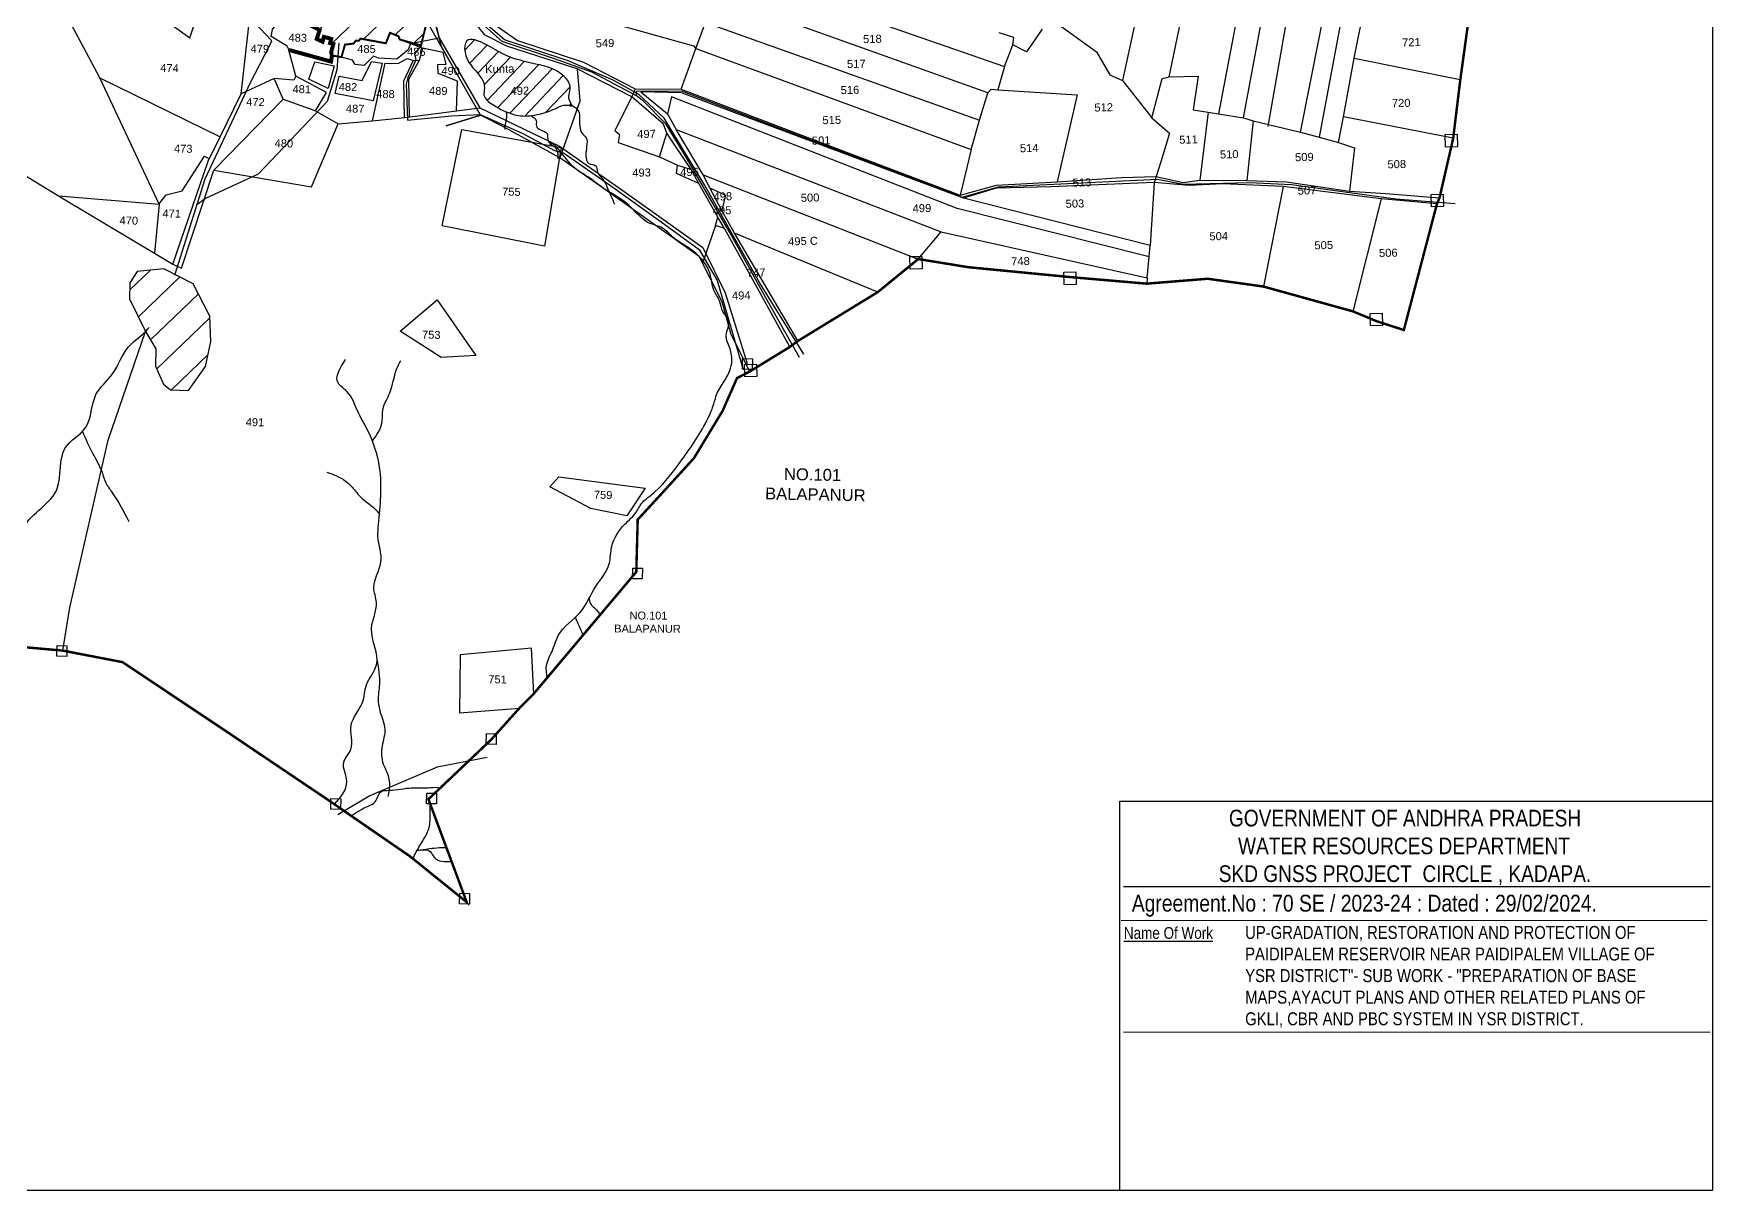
# Model space of a CAD drawing. Header units: millimetres. Extents: x 191531 to 221722, y 1607077 to 1617364.
# Drawn here: x 194962 to 198380, y 1610314 to 1612669 of the extents above; entities that cross this region are included whole.
import ezdxf
from ezdxf.enums import TextEntityAlignment as Align

# ---------------------------------------------------------------- set-up
doc = ezdxf.new("R2010")
doc.units = ezdxf.units.MM
doc.header["$LTSCALE"] = 15
for name, color, linetype in [('BOUNDRY STONES', 240, 'Continuous'), ('FRAME 025', 7, 'Continuous'), ('PLOT', 7, 'Continuous'), ('PLOTS', 7, 'Continuous'), ('PLOTS NO', 7, 'Continuous'), ('ROADS', 1, 'Continuous'), ('STREAMS', 4, 'Continuous'), ('TEXT', 1, 'Continuous'), ('TITLEBLOCK', 7, 'Continuous'), ('VILLAGE BOUNDRY', 5, 'Continuous')]:
    doc.layers.add(name, color=color, linetype=linetype)
doc.styles.add('ARIALN', font='ARIALN.TTF')
doc.styles.get("Standard").update_dxf_attribs({"font": 'arial.ttf'})

msp = doc.modelspace()

# ---------------------------------------------------------------- hatches: boundary and pattern name
at = {"layer": 'PLOTS NO'}
h = msp.add_hatch(dxfattribs=at)
h.set_pattern_fill('ANSI31', color=40, scale=12.09495, angle=-1.1225)
h.set_pattern_definition([(43.8775, (174688.965, 1608020.224), (-26.61678, 27.68067), [])])
h.paths.add_polyline_path([(195742.9, 1612813.1), (195667.2, 1612852.5), (195559.3, 1612901.5), (195548.1, 1612838.6), (195540.7, 1612819.3), (195442.1, 1612816.1), (195427.2, 1612774.4), (195433.8, 1612770.1), (195429.4, 1612756.4), (195458.3, 1612750.4), (195460.3, 1612692.7), (195494.3, 1612708.3), (195504.3, 1612701.7), (195506.1, 1612695.2), (195544.6, 1612676.1), (195538.6, 1612657.7), (195550.4, 1612652.1), (195553.1, 1612662), (195568, 1612658.1), (195565.7, 1612649.4), (195572.5, 1612647.6), (195567.9, 1612630.2), (195569.6, 1612624), (195589, 1612620.8), (195596, 1612646.1), (195613.8, 1612648.5), (195618.2, 1612654.6), (195624.7, 1612654.1), (195627.5, 1612658.5), (195679.3, 1612649), (195687.7, 1612670.3), (195705.1, 1612663.5), (195707.6, 1612656.7), (195733.9, 1612649.3), (195753.1, 1612653.2), (195763, 1612694)])
at = {"layer": 'STREAMS'}
h = msp.add_hatch(dxfattribs=at)
h.set_pattern_fill('ANSI31', color=256, scale=8.146277, angle=1.4258)
h.set_pattern_definition([(46.425802, (148654.68, 1904426.238), (-18.7383218, 17.8281789), [])])
edge = h.paths.add_edge_path()
edge.add_spline(control_points=[(195839.4, 1612638.1), (195840.3, 1612644.1), (195843.2, 1612664.9), (195888.5, 1612645.7), (195924.7, 1612619.7), (195979.7, 1612608), (196027.7, 1612596.8), (196063.8, 1612563.2), (196046.7, 1612538), (196061.1, 1612520.1), (196042.7, 1612525.8), (196024.8, 1612515.1), (195992, 1612503.4), (195955.6, 1612498.6), (195922.8, 1612508.8), (195899.1, 1612522.6), (195875.6, 1612538.3), (195885.5, 1612572.3), (195857.2, 1612594.9), (195841.6, 1612621), (195840.1, 1612633), (195839.4, 1612638.1)], knot_values=[0, 0, 0, 0, 1.962582, 6.828244, 12.04163, 20.664438, 25.984795, 31.12032, 34.896246, 35.799884, 36.686423, 39.581698, 44.240654, 49.060043, 52.923364, 56.414315, 59.794044, 61.471509, 68.245684, 70.811666, 72.653302, 72.653302, 72.653302, 72.653302], degree=3, periodic=0)
h.paths.add_polyline_path([(195929.2, 1612539.1), (195975.4, 1612540.3), (195974.8, 1612565.2), (195928.5, 1612564.1)], flags=24)
h = msp.add_hatch(dxfattribs=at)
h.set_pattern_fill('ANSI31', color=256, scale=16.1266, angle=-1.1225)
h.set_pattern_definition([(43.8775, (174688.965, 1608020.224), (-35.48904, 36.90756), [])])
h.paths.add_polyline_path([(195287.2, 1612159.7), (195227.4, 1612189.9), (195173, 1612184.3), (195158, 1612161.4), (195157.4, 1612128.8), (195190.1, 1612062.4), (195211.3, 1612027.1), (195210.2, 1611991.5), (195226.5, 1611955.2), (195240.8, 1611943.8), (195277.6, 1611942.2), (195312.5, 1611991.2), (195323, 1612041.9), (195320.7, 1612093.3)])

# ---------------------------------------------------------------- linework, layer by layer
at = {"layer": 'BOUNDRY STONES'}
for points in [[(197835.8, 1612463.1), (197860.3, 1612463.7), (197860.9, 1612438.2), (197836.4, 1612437.6)], [(197807.2, 1612341.5), (197831.7, 1612342.1), (197832.4, 1612316.6), (197807.8, 1612316)], [(196745.7, 1612214.7), (196770.3, 1612215.3), (196770.9, 1612189.8), (196746.4, 1612189.2)], [(197059.6, 1612183), (197084.1, 1612183.7), (197084.7, 1612158.2), (197060.2, 1612157.6)], [(197683, 1612099.2), (197707.6, 1612099.8), (197708.2, 1612074.3), (197683.7, 1612073.7)], [(196405.6, 1612007.2), (196425.5, 1612006.8), (196425.1, 1611985.2), (196405.2, 1611985.6)], [(196409.4, 1611995.4), (196433.9, 1611996), (196434.6, 1611970.6), (196410, 1611969.9)], [(196181.9, 1611580.7), (196201.7, 1611580.3), (196201.3, 1611558.7), (196181.4, 1611559.1)], [(195010.2, 1611423.1), (195030.1, 1611422.7), (195029.7, 1611401.1), (195009.8, 1611401.5)], [(195884.2, 1611244), (195904.1, 1611243.7), (195903.7, 1611222), (195883.8, 1611222.4)], [(195567.6, 1611111.5), (195587.5, 1611111.1), (195587.1, 1611089.5), (195567.2, 1611089.9)], [(195762.6, 1611122.7), (195782.5, 1611122.3), (195782.1, 1611100.7), (195762.2, 1611101.1)], [(195829.9, 1610919), (195849.8, 1610918.6), (195849.4, 1610897), (195829.5, 1610897.4)]]:
    msp.add_lwpolyline(points, close=True, dxfattribs=at)
msp.add_lwpolyline([(195885.8, 1611195.2), (195783.7, 1611175.4), (195647, 1611117.1), (195581.5, 1611078.5)], dxfattribs=at)
at = {"layer": 'FRAME 025', "lineweight": -3}
for points, elevation in [([(197180.9, 1610932.9), (198375.5, 1610932.9)], 0.4), ([(197176, 1610863.6), (198368.8, 1610864.4)], 4.7), ([(197180.7, 1610636.7), (198375.1, 1610636.1)], 5.8)]:
    msp.add_lwpolyline(points, dxfattribs=dict(at, elevation=elevation))
at = {"layer": 'PLOT'}
for points in [[(197455, 1613224.6), (197389.6, 1612868.3), (197337.2, 1612884.3), (197246.8, 1612910.7), (197246.8, 1612910.7), (197251.7, 1612908.1), (197178.9, 1612573.1)], [(197510, 1613218.8), (197374.5, 1612505.6)], [(197425, 1612497.4), (197559.2, 1613215.7)], [(197643.8, 1613204.9), (197612, 1613085.4), (197582.1, 1613093.3), (197474.6, 1612479.4)], [(197731.1, 1613189.6), (197699.3, 1613056.8), (197691.2, 1613057.2), (197579.3, 1612457.7)], [(197618.6, 1612447), (197629.1, 1612499.1), (197650.3, 1612618.4), (197672.7, 1612729.7), (197691, 1612846.1), (197716.7, 1612973.3), (197726.8, 1613037.1), (197776.4, 1613026.3), (197811.5, 1613130.2)], [(197541.3, 1612468.4), (197660.3, 1613066.6), (197691.2, 1613057.2)], [(197274.1, 1612580.5), (197337.2, 1612884.3)], [(196501.5, 1612030.8), (196407.1, 1612202.2), (196368.7, 1612271.8), (196355.4, 1612295.3), (196316.2, 1612363.9), (196300.8, 1612392.2), (196251.6, 1612465.8), (196244.3, 1612484.5), (196179.9, 1612540), (196068.8, 1612596.8), (195925.7, 1612643.1), (195881.4, 1612665.5), (195868.2, 1612682.1), (195797.4, 1612757.5), (195747.3, 1612808.2)], [(196374.9, 1612797.5), (196938.6, 1612601.7), (196955.9, 1612646.1)], [(195955.3, 1612742.3), (196305.4, 1612643.9), (196310.3, 1612638.5)], [(196904.8, 1612548.1), (196352, 1612746.5)], [(195867.8, 1612710.5), (195947.1, 1612654.5), (196081.5, 1612610.5), (196186.8, 1612556.1), (196280.7, 1612555.8), (196564.8, 1612447.2), (196848.2, 1612340.1), (196922.3, 1612360.5), (197046.2, 1612367.2), (197176.6, 1612375.7), (197247.6, 1612378.1), (197301.4, 1612365.8), (197336.4, 1612370.5), (197431.9, 1612370), (197512.5, 1612367.1), (197641.3, 1612348.1), (197715.1, 1612343.1), (197824.3, 1612334.5)], [(196280.7, 1612555.8), (196306.9, 1612628.9), (196310.3, 1612638.5), (196330.2, 1612691.5)], [(196330.2, 1612691.5), (196887.7, 1612492.7)], [(197015.4, 1612678), (196983.5, 1612631.7), (196955.9, 1612646.1), (196957.7, 1612660.8), (196927.6, 1612670)], [(197052.4, 1612684.7), (197125.9, 1612631.5), (197153.3, 1612584.9), (197178.9, 1612573.1), (197238.9, 1612497.4), (197274.4, 1612465.8), (197256.8, 1612407.8), (197247.6, 1612378.1), (197243.1, 1612365.8), (197235, 1612237.1)], [(196310.3, 1612638.5), (196870.7, 1612432.5), (196848.2, 1612340.1)], [(196938.6, 1612601.7), (196925.4, 1612554)], [(197650.3, 1612618.4), (197866.6, 1612575.2)], [(196068.8, 1612596.8), (196074.3, 1612531), (196033.2, 1612415.6)], [(197238.9, 1612497.4), (197259.4, 1612577.6), (197274.1, 1612580.5), (197332.8, 1612582.3), (197322.6, 1612513.2), (197353.3, 1612508.6), (197374.5, 1612505.6), (197425, 1612497.4), (197444.9, 1612491.2), (197541.3, 1612468.4), (197579.3, 1612457.7), (197618.6, 1612447), (197651.1, 1612436.5), (197641.3, 1612348.1)], [(196186.8, 1612556.1), (196179.9, 1612540), (196145.7, 1612471.2), (196155.1, 1612463.3), (196152.3, 1612446.9), (196236.3, 1612418), (196272.7, 1612400.9), (196300.8, 1612392.2)], [(197819.1, 1612322.5), (197705.6, 1612332.1), (197505.9, 1612357.5), (197383.3, 1612362.8), (197314.6, 1612359.8), (197243.1, 1612365.8), (197033.2, 1612357.1), (196921.5, 1612354), (196855.2, 1612333.7), (196281, 1612547.9), (196198.3, 1612549.9), (196252.6, 1612505.3), (196270.6, 1612473.5), (196810.1, 1612265.5), (197228.8, 1612171.8), (197228.1, 1612159.7)], [(197233, 1612214.6), (196842.6, 1612312.4), (196260.8, 1612540.3), (196252.6, 1612505.3)], [(196870.7, 1612432.5), (196887.7, 1612492.7), (196904.8, 1612548.1), (196911.7, 1612555.3), (196925.4, 1612554), (197086.9, 1612544), (197046.2, 1612367.2)], [(197353.3, 1612508.6), (197336.4, 1612370.5)], [(197852.1, 1612455.7), (197629.1, 1612499.1)], [(196236.3, 1612418), (196251.6, 1612465.8)], [(196518.1, 1612043.1), (196388.9, 1612262.8), (196363.6, 1612308.8), (196338.6, 1612354.7), (196325.2, 1612381.1), (196270.6, 1612473.5)], [(197444.9, 1612491.2), (197431.9, 1612370)], [(196316.2, 1612363.9), (196270.9, 1612384), (196272.7, 1612400.9)], [(196325.2, 1612381.1), (196763.1, 1612209.8), (196810.1, 1612265.5)], [(196338.6, 1612354.7), (196370.8, 1612339.9), (196363.6, 1612308.8)], [(197228.8, 1612171.8), (197233, 1612214.6), (197235, 1612237.1), (196855.2, 1612333.7)], [(197505.9, 1612357.5), (197465.6, 1612153.9)], [(197705.6, 1612332.1), (197648, 1612103.3)], [(196368.7, 1612271.8), (196350.5, 1612277.9), (196355.4, 1612295.3)], [(196350.5, 1612277.9), (196324.1, 1612201.6)], [(196680.8, 1612142.6), (196388.9, 1612262.8)]]:
    msp.add_lwpolyline(points, dxfattribs=at)
at = {"layer": 'PLOTS'}
for points in [[(195150.8, 1612783), (195146, 1612757), (195280, 1612660), (195294.3, 1612703), (195403, 1612708.1), (195408.5, 1612760), (195334.7, 1612772.3), (195339.5, 1612806.6), (195322.7, 1612810.3), (195315.4, 1612826.9), (195305.7, 1612835.5)], [(195748.2, 1612818.1), (195788, 1612660.4), (195870.3, 1612517.5), (196032.5, 1612439.5), (196159.8, 1612350.6), (196324.8, 1612233.4), (196370.1, 1612141), (196414.7, 1611997.4)], [(195013.4, 1612338.7), (195218, 1612321.3), (195097.1, 1612578.4), (195010.8, 1612740.8), (194950.3, 1612751.8), (194850.9, 1612718.5)], [(195496.2, 1612582.3), (195481.4, 1612637.9), (195478.4, 1612643.4), (195445.6, 1612663), (195448.4, 1612677.1), (195460.3, 1612692.7), (195458.3, 1612750.4), (195429.4, 1612756.4), (195408.5, 1612760)], [(194128.3, 1612715.5), (194173.2, 1612633), (194168.6, 1612598.2), (194168.5, 1612527.4), (194173.7, 1612471.6), (194177.6, 1612364.2), (194185.6, 1612150), (194204.1, 1612100.8), (194250.3, 1611907.8), (194278.7, 1611796.7), (194313, 1611657.3), (194404.2, 1611746.4), (194515.1, 1611846.1), (194513.7, 1611927.4), (194509.3, 1612054.1), (194500.6, 1612322.8), (194905.1, 1612404.1), (195023.3, 1612332.7), (195208.5, 1612221.6), (195245.6, 1612199.3), (195317.5, 1612409), (195341.8, 1612458.5), (195384.7, 1612546.2), (195403, 1612708.1)], [(195569.6, 1612624), (195589, 1612620.8), (195596, 1612646.1), (195613.8, 1612648.5), (195618.2, 1612654.6), (195624.7, 1612654.1), (195627.5, 1612658.5), (195679.3, 1612649), (195687.7, 1612670.3), (195705.1, 1612663.5), (195707.6, 1612656.7), (195729.5, 1612648.4), (195788, 1612660.4)], [(195729.5, 1612648.4), (195724.8, 1612636), (195701.9, 1612616.8), (195664.4, 1612619), (195653.9, 1612622.9), (195635, 1612603.9), (195616.6, 1612605.8), (195611.3, 1612614.8), (195589.1, 1612620.9)], [(195729.5, 1612648.4), (195754.9, 1612638.8)], [(195822.8, 1612511.6), (195825.1, 1612571.8), (195786, 1612587.7), (195784.8, 1612605.7), (195801.8, 1612606.8), (195796, 1612630.3), (195753.6, 1612639), (195746.9, 1612614.1)], [(195535, 1612611.3), (195574.2, 1612603.4), (195562.2, 1612556.7), (195522.2, 1612576.2), (195535, 1612611.3)], [(195575.9, 1612546.8), (195584.2, 1612581.9), (195631, 1612573), (195649.8, 1612611.6), (195672.1, 1612608.2), (195653.2, 1612531.8), (195575.9, 1612546.8)], [(195677.3, 1612608.4), (195651.5, 1612491.4)], [(195677.3, 1612608.4), (195703.5, 1612607.7), (195723.2, 1612617.8), (195733.4, 1612614.7), (195746.9, 1612614.1), (195725.1, 1612575.5), (195726.7, 1612499.2)], [(195717.3, 1612498.2), (195715.8, 1612572.8), (195735.6, 1612614.6)], [(195097.1, 1612578.4), (195341.8, 1612458.7)], [(195329.1, 1612390.5), (195470.3, 1612535.3), (195451.8, 1612577.6), (195384.7, 1612546.2)], [(195535.9, 1612511.8), (195558.4, 1612549), (195496.2, 1612582.3), (195491.9, 1612574.2), (195451.8, 1612577.6)], [(195470.3, 1612535.3), (195534.9, 1612512.3), (195582.3, 1612484.9)], [(195245.6, 1612199.3), (195263.1, 1612191.5), (195329.1, 1612390.5), (195528, 1612356.7), (195582.3, 1612484.9), (195651.5, 1612491.4), (195711.2, 1612497.5), (195723.4, 1612498.8), (195822.8, 1612511.6), (195870.2, 1612517.7)], [(195834.2, 1612473.5), (196036.2, 1612436.9), (196002.6, 1612236.2), (195793.9, 1612277.5), (195834.2, 1612473.5)], [(195217, 1612321.4), (195231.9, 1612340.7), (195264.7, 1612348.4), (195310.1, 1612418.9), (195319.9, 1612414.1)], [(195218, 1612321.3), (195208.5, 1612221.6)], [(195708.3, 1612063.3), (195783.8, 1612126.5), (195862.7, 1612013.7), (195792.2, 1612009.5), (195708.3, 1612063.3)], [(196031.6, 1611766.3), (196207.4, 1611743.6), (196170.2, 1611686.9), (196096.5, 1611702.1), (196012.9, 1611746.2), (196031.6, 1611766.3)], [(195980.4, 1611325.1), (195975.8, 1611417.9), (195830.8, 1611404.3), (195829.2, 1611286.2), (195951.1, 1611295.6)]]:
    msp.add_lwpolyline(points, dxfattribs=at)
at = {"layer": 'PLOTS', "const_width": 8.06}
msp.add_lwpolyline([(195482, 1612635.5), (195567.6, 1612611.8), (195569.6, 1612624), (195567.9, 1612630.2), (195572.5, 1612647.6), (195565.7, 1612649.4), (195568, 1612658.1), (195553.1, 1612662), (195550.4, 1612652.1), (195538.6, 1612657.7), (195544.6, 1612676.1), (195506.1, 1612695.2), (195504.3, 1612701.7), (195494.3, 1612708.3), (195460.3, 1612692.7)], dxfattribs=at)
at = {"layer": 'PLOTS NO', "color": 40, "const_width": 4.03}
msp.add_lwpolyline([(195763, 1612694), (195750.9, 1612644.5), (195707.6, 1612656.7), (195705.1, 1612663.5), (195687.7, 1612670.3), (195679.3, 1612649), (195627.5, 1612658.5), (195624.7, 1612654.1), (195618.2, 1612654.6), (195613.8, 1612648.5), (195596, 1612646.1), (195589, 1612620.8), (195569.6, 1612624), (195567.9, 1612630.2), (195572.5, 1612647.6), (195565.7, 1612649.4), (195568, 1612658.1), (195553.1, 1612662), (195550.4, 1612652.1), (195538.6, 1612657.7), (195544.6, 1612676.1)], dxfattribs=at)
at = {"layer": 'ROADS'}
for points in [[(195249.6, 1612177.1), (195311.3, 1612373), (195404, 1612569.3), (195442.3, 1612643.8), (195447.1, 1612653.7), (195397.6, 1612705.9), (195324, 1612723.4), (195299.7, 1612795.6), (195311.2, 1612915.9), (195400.7, 1612985.8), (195474.9, 1613058.6)], [(196521.6, 1612009.1), (196446.5, 1612141.5), (196382, 1612259), (196286.7, 1612423.7), (196249.4, 1612485), (196203.7, 1612530.9), (196189.3, 1612541.9), (196098.7, 1612590.5), (196022.7, 1612617.4), (195916.2, 1612652.7), (195867.8, 1612695.5), (195848.8, 1612712.4), (195723.5, 1612826.6)], [(196530.2, 1612016), (196439.9, 1612161.8), (196327.7, 1612361.2), (196246, 1612496.7), (196194.6, 1612544.9), (196142.1, 1612573.9), (196050.5, 1612613.6), (195920.8, 1612655.9), (195810.5, 1612751.9), (195723.5, 1612826.6)], [(195871.4, 1612504), (195763, 1612694), (195742.9, 1612813.1), (195742.9, 1612813.1)], [(195763, 1612694), (195750.9, 1612644.5), (195737.4, 1612627.7), (195740.2, 1612614.4), (195723.9, 1612579.5), (195720.7, 1612566), (195723.3, 1612492.8), (195812.9, 1612501.6), (195871.4, 1612504), (195958.2, 1612465.6), (196022.8, 1612431), (196040.7, 1612426.3), (196136.7, 1612359.4), (196240, 1612285.7), (196316.8, 1612229.5), (196353.7, 1612166), (196405.7, 1611987.3)], [(195583.4, 1612649), (195579.7, 1612594.8), (195559.9, 1612530.8), (195498.6, 1612465.8), (195419.4, 1612382.8), (195312.1, 1612333.3), (195294.1, 1612319.8)], [(196189.3, 1612541.9), (196189.5, 1612551.5), (196281.3, 1612552.5), (196541.7, 1612452.9), (196747.1, 1612376.5), (196852.2, 1612336), (196926.3, 1612356.8), (197250.1, 1612372.5), (197302.4, 1612362.4), (197437.6, 1612365.5), (197522.7, 1612361.7), (197735.3, 1612332.4), (197856.1, 1612323.2)], [(195021.5, 1611412.8), (195036.3, 1611500.4), (195114, 1611840.9), (195190.1, 1612062.4)]]:
    msp.add_lwpolyline(points, dxfattribs=at)
at = {"layer": 'STREAMS'}
msp.add_lwpolyline([(195190.1, 1612062.4), (195211.3, 1612027.1), (195210.2, 1611991.5), (195226.5, 1611955.2), (195240.8, 1611943.8), (195277.6, 1611942.2), (195312.5, 1611991.2), (195323, 1612041.9), (195320.7, 1612093.3), (195287.2, 1612159.7), (195227.4, 1612189.9), (195173, 1612184.3), (195158, 1612161.4), (195157.4, 1612128.8), (195190.1, 1612062.4)], dxfattribs=at)
for points in [[(195839.4, 1612638.1), (195843.8, 1612653.4), (195882.9, 1612646.8), (195919.9, 1612626), (195987.3, 1612606.1), (196028.2, 1612591.9), (196054.6, 1612559.4), (196054.9, 1612528.6), (196058.1, 1612522), (196051, 1612522.8), (196027.9, 1612517.7), (195992.2, 1612504.9), (195953.1, 1612501.5), (195922.8, 1612510), (195897.9, 1612523.7), (195879, 1612543.7), (195880.1, 1612557.4), (195852.1, 1612604.9), (195842.1, 1612623.3), (195839.4, 1612638.1)], [(195924.3, 1612509.6), (195924.8, 1612502.3), (195924.3, 1612493.9), (195922.9, 1612487), (195921.9, 1612481.6), (195921.7, 1612473.2)], [(195974.5, 1612501.7), (195985.5, 1612491.2), (195985.8, 1612480.9), (195994.4, 1612472.8), (196007.6, 1612465.1), (196009.5, 1612450.2), (196021.2, 1612439.4), (196026.3, 1612433.8), (196029.1, 1612413.7)], [(196058.1, 1612522.8), (196071.4, 1612511), (196073.7, 1612494.6), (196074.1, 1612479.7), (196078.2, 1612466.4), (196086.9, 1612456.7), (196088.1, 1612439.6), (196086.6, 1612420.4), (196092.4, 1612404.2), (196106.6, 1612399.6), (196110, 1612386.7), (196121.5, 1612372.1), (196129.2, 1612356.8), (196137.6, 1612338.3), (196144.6, 1612321.7)], [(196007.5, 1611357.3), (196006.6, 1611383), (196019.4, 1611415.4), (196030.3, 1611443.5), (196075, 1611490.7), (196106.3, 1611542.7), (196134, 1611589.6), (196139.1, 1611624.8), (196165.8, 1611670.1), (196189.3, 1611695.3), (196202.2, 1611715.1), (196216.5, 1611727), (196227.7, 1611736.5), (196281.4, 1611800.3), (196335.7, 1611886.6), (196347, 1611914.8), (196354.1, 1611937.2), (196370.5, 1611964.6), (196383.8, 1612002.8), (196379.9, 1612026.9), (196372.3, 1612055), (196377.6, 1612083.8), (196365.4, 1612103.2), (196359.2, 1612122.9), (196347.1, 1612146.8), (196339.2, 1612179.9), (196297.6, 1612231.6), (196263.3, 1612254.4), (196242.5, 1612272.9), (196215.4, 1612283.1), (196174.6, 1612319), (196133.7, 1612346.8), (196117.3, 1612357.5), (196095.8, 1612373.8), (196053.4, 1612405.4), (196012.6, 1612441.2), (196012.3, 1612439.5)], [(194515.1, 1611565.2), (194542.8, 1611597.9), (194613.8, 1611570.3), (194696.2, 1611539.2), (194719.7, 1611520.6), (194775.4, 1611515.5), (194822.7, 1611522.5), (194852.8, 1611553.7), (194901.6, 1611575.5), (194941.4, 1611662.8), (195010.4, 1611743), (195026.8, 1611825.6), (195068.5, 1611867.3), (195089.2, 1611934), (195122.9, 1611975.9), (195155.4, 1612031.3), (195184.3, 1612056.8), (195197.6, 1612070.2)], [(195574.6, 1611100.2), (195599.8, 1611146.5), (195593.7, 1611185.1), (195607.9, 1611211.8), (195608.5, 1611260.9), (195631.7, 1611307.2), (195640, 1611343), (195660.2, 1611383.6), (195650.4, 1611457.6), (195660.1, 1611510.6), (195654.9, 1611541.4), (195669.2, 1611592.5), (195663.3, 1611645.8), (195664.4, 1611669.5), (195666.6, 1611785.5), (195641.5, 1611862.9), (195621.4, 1611901.4), (195600.2, 1611940), (195582, 1611957.7), (195597.4, 1612005.4)], [(195651.9, 1611839.7), (195671.3, 1611875.6), (195673.6, 1611905), (195687.5, 1611937.7), (195701.2, 1611985.4), (195709.6, 1612003.2)], [(195061.5, 1611858.7), (195082.3, 1611814.8), (195101.5, 1611775.8), (195109.6, 1611754.1), (195121.7, 1611735.1), (195155.8, 1611675.9)], [(195559.4, 1611776.1), (195597.2, 1611758), (195617.6, 1611737.3), (195627.8, 1611725.6), (195642, 1611713.7), (195659.7, 1611698.4), (195666.4, 1611690.5)], [(196093, 1611518.9), (196095.1, 1611509.5), (196109.8, 1611494), (196114.9, 1611484.8)], [(196065.1, 1611480.4), (196070.2, 1611468.1), (196075.8, 1611456.5), (196080.1, 1611443.5)], [(195661.4, 1611393), (195666.2, 1611343.6), (195663.8, 1611311), (195669.1, 1611283.6), (195677.2, 1611253.1), (195671.9, 1611218.8), (195674.1, 1611181.5), (195681.3, 1611165.1), (195686.6, 1611136.4), (195683.3, 1611116.1)], [(195608.5, 1611076.6), (195643.2, 1611096.2), (195657.4, 1611104.7), (195668.9, 1611125.4), (195685.8, 1611128.5), (195731.4, 1611133.5), (195771.1, 1611133.9), (195788.6, 1611131.7), (195789.1, 1611131.2)], [(195734.8, 1610989), (195741.3, 1611003.2), (195756.2, 1611028.5), (195767.6, 1611053.2), (195769.5, 1611073.9), (195766, 1611110.3), (195765, 1611112.5)], [(195743, 1611006.3), (195767.5, 1611009.7), (195788.3, 1611011.9), (195802.5, 1611012.2)], [(195743, 1611006.3), (195770, 1611003.2), (195777.7, 1610992.1), (195813.2, 1610983.3)]]:
    msp.add_spline(points, degree=3, dxfattribs=at)
at = {"layer": 'VILLAGE BOUNDRY', "linetype": 'Continuous'}
for points in [[(191530.7, 1616902.6), (198379.8, 1616902.6), (198379.8, 1610314), (191530.7, 1610314)], [(197173.8, 1611106.6), (198379.8, 1611106.6), (198379.8, 1610314), (197173.8, 1610314)]]:
    msp.add_lwpolyline(points, close=True, dxfattribs=at)
at = {"layer": 'VILLAGE BOUNDRY', "color": 0, "linetype": 'Continuous'}
msp.add_lwpolyline([(196420.6, 1611981.2), (196382.1, 1612056.1), (196364, 1612122.7), (196317.4, 1612215), (196133, 1612346.1), (196033.2, 1612415.6), (195921.2, 1612477.4), (195871.7, 1612503), (195802, 1612480.8), (195871.7, 1612503), (195822.5, 1612589.5), (195792.9, 1612642.6), (195776.4, 1612704.1)], dxfattribs=at)
at = {"layer": 'VILLAGE BOUNDRY', "linetype": 'Continuous'}
msp.add_lwpolyline([(197882, 1612686.6, 5, 5, 0), (197866.6, 1612575.2, 5, 5, 0), (197852.1, 1612455.7, 5, 5, 0), (197824.3, 1612334.5, 5, 5, 0), (197819.1, 1612322.5, 5, 5, 0), (197751.6, 1612065.3, 5, 5, 0), (197696.8, 1612083.1, 5, 5, 0), (197648, 1612103.3, 5, 5, 0), (197465.6, 1612153.9, 5, 5, 0), (197352.3, 1612169.7, 5, 5, 0), (197228.1, 1612159.7, 5, 5, 0), (197070.1, 1612173.3, 5, 5, 0), (196865.2, 1612193.2, 5, 5, 0), (196763.1, 1612209.8, 5, 5, 0), (196680.8, 1612142.6, 5, 5, 0), (196518.1, 1612043.1, 5, 5, 0), (196501.5, 1612030.8, 5, 5, 0), (196420.6, 1611981.2, 5, 5, 0), (196394.2, 1611967.5, 5, 5, 0), (196365, 1611901.1, 5, 5, 0), (196306.6, 1611804.6, 5, 5, 0), (196240.1, 1611731.7, 5, 5, 0), (196192, 1611679.4, 5, 5, 0), (196189.1, 1611572.9, 5, 5, 0), (195980.4, 1611325.1, 5, 5, 0), (195951.1, 1611295.6, 5, 5, 0), (195893.4, 1611231.3, 5, 5, 0), (195766, 1611110.3, 5, 5, 0), (195843.9, 1610900.8, 5, 5, 0), (195729.2, 1610993.5, 5, 5, 0), (195608.5, 1611076.6, 5, 5, 0), (195574.6, 1611100.2, 5, 5, 0), (195360.9, 1611244.1, 5, 5, 0), (195143.4, 1611389.3, 5, 5, 0), (195021.5, 1611412.8, 5, 5, 0), (194843.8, 1611428.7, 5, 5, 0)], format="xyseb", dxfattribs=at)

# ---------------------------------------------------------------- texts
at = {"layer": 'PLOTS NO'}
for s, height, rotation, p in [('483', 16.13, 358.8775, (195500, 1612660.4)), ('479', 16.13, 358.8775, (195422.8, 1612637.9)), ('485', 16.13, 358.8775, (195639.9, 1612637.4)), ('486', 16.13, 358.8775, (195741.3, 1612631.7)), ('549', 16.29, 1.4258, (196125.4, 1612649.3)), ('518', 16.29, 1.4258, (196669.7, 1612657.9)), ('721', 16.29, 1.4258, (197766.9, 1612651.1)), ('474', 16.13, 358.8775, (195239, 1612598.7)), ('490', 16.13, 358.8775, (195811.2, 1612592.8)), ('Kunta', 16.29, 1.4258, (195911.2, 1612596.8)), ('517', 16.29, 1.4258, (196637, 1612607.2)), ('482', 16.13, 358.8775, (195602.2, 1612560.1)), ('472', 16.13, 358.8775, (195414, 1612529.6)), ('481', 16.13, 358.8775, (195508.1, 1612555.6)), ('488', 16.13, 358.8775, (195678.6, 1612545.8)), ('489', 16.13, 358.8775, (195786, 1612552.1)), ('492', 16.29, 1.4258, (195952, 1612552.3)), ('516', 16.29, 1.4258, (196624.1, 1612554)), ('720', 16.29, 1.4258, (197746.2, 1612527.4)), ('487', 16.13, 358.8775, (195616.9, 1612515.9)), ('515', 16.29, 1.4258, (196587, 1612492.8)), ('512', 16.29, 1.4258, (197140.6, 1612518.6)), ('497', 16.29, 1.4258, (196209.9, 1612464.4)), ('473', 16.13, 358.8775, (195266.9, 1612434.5)), ('480', 16.13, 358.8775, (195471.7, 1612445.3)), ('501', 16.29, 1.4258, (196565.5, 1612451.3)), ('514', 16.29, 1.4258, (196988.9, 1612435.7)), ('511', 16.29, 1.4258, (197313.2, 1612453.1)), ('510', 16.29, 1.4258, (197396.1, 1612423.1)), ('493', 16.29, 1.4258, (196199.9, 1612385.8)), ('496', 16.29, 1.4258, (196297.4, 1612387)), ('509', 16.29, 1.4258, (197549.1, 1612417.5)), ('508', 16.29, 1.4258, (197737.2, 1612403)), ('513', 16.29, 1.4258, (197096.3, 1612365.7)), ('755', 16.13, 358.8775, (195934.9, 1612346.8)), ('498', 16.29, 1.4258, (196365.2, 1612337.4)), ('500', 16.29, 1.4258, (196542.9, 1612334.8)), ('503', 16.29, 1.4258, (197082, 1612322.7)), ('507', 16.29, 1.4258, (197554.6, 1612349.5)), ('470', 16.13, 358.8775, (195156.1, 1612288.2)), ('471', 16.13, 358.8775, (195243.3, 1612302.4)), ('495', 16.29, 1.4258, (196363.6, 1612308.8)), ('499', 16.29, 1.4258, (196770.6, 1612313.4)), ('504', 16.29, 1.4258, (197374.8, 1612256.4)), ('495 C', 16.29, 1.4258, (196528.5, 1612246.4)), ('505', 16.29, 1.4258, (197588.5, 1612238.1)), ('506', 16.29, 1.4258, (197720, 1612222.5)), ('747', 16.29, 1.4258, (196433.1, 1612182.1)), ('748', 16.29, 1.4258, (196971.2, 1612205.5)), ('494', 16.29, 1.4258, (196402.8, 1612135.8)), ('753', 16.13, 358.8775, (195771.8, 1612055.7)), ('491', 16.13, 358.8775, (195412.9, 1611877.7)), ('759', 16.13, 358.8775, (196121.7, 1611729.8)), ('751', 16.13, 358.8775, (195906.7, 1611354.2))]:
    msp.add_text(s, height=height, rotation=rotation, dxfattribs=at).set_placement(p, align=Align.MIDDLE_CENTER)
at = {"layer": 'TEXT', "attachment_point": 1}
for s, insert, char_height, width, rotation in [('    NO.101 BALAPANUR ', (196452.4, 1611785.2), 24.19, 214.095, 358.8775), ('\\pi86.41689;NO.101 \\P\\pi55.29002;BALAPANUR ', (196089.1, 1611492.7), 16, 244.059, 359.7324)]:
    msp.add_mtext(s, dxfattribs=dict(at, insert=insert, char_height=char_height, width=width, rotation=rotation))
at = {"layer": 'TITLEBLOCK', "extrusion": (0.000201441, 0.004807, 0.999988), "style": 'ARIALN'}
msp.add_text('%%UName Of Work', height=23.953, rotation=359.9999, dxfattribs=at).set_placement((197181.7, 1610807.3, 7784.2))
at = {"layer": 'TITLEBLOCK', "extrusion": (0.000201441, 0.004807, 0.999988), "attachment_point": 1, "text_direction": (1, -1e-06, -0.000201), "style": 'ARIALN'}
for s, insert, char_height, width in [('\\pi38.96077;GOVERNMENT OF ANDHRA PRADESH  \\P\\pi57.42384;WATER RESOURCES DEPARTMENT      \\P\\pi18.20572;SKD GNSS PROJECT  CIRCLE , KADAPA.', (197356.6, 1611088.9, -4.9), 33.94, 789.589), ('Agreement.No : 70 SE / 2023-24 : Dated : 29/02/2024.', (197197.9, 1610915.8, -1.6), 34.253, 1105.651), ('UP-GRADATION, RESTORATION AND PROTECTION OF PAIDIPALEM RESERVOIR NEAR PAIDIPALEM VILLAGE OF YSR DISTRICT"- SUB WORK - "PREPARATION OF BASE MAPS,AYACUT PLANS AND OTHER RELATED PLANS OF GKLI, CBR AND PBC SYSTEM IN YSR DISTRICT.', (197428.6, 1610852.3, -0.8), 26.3486, 850.501)]:
    msp.add_mtext(s, dxfattribs=dict(at, insert=insert, char_height=char_height, width=width))

doc.saveas('drawing.dxf')
